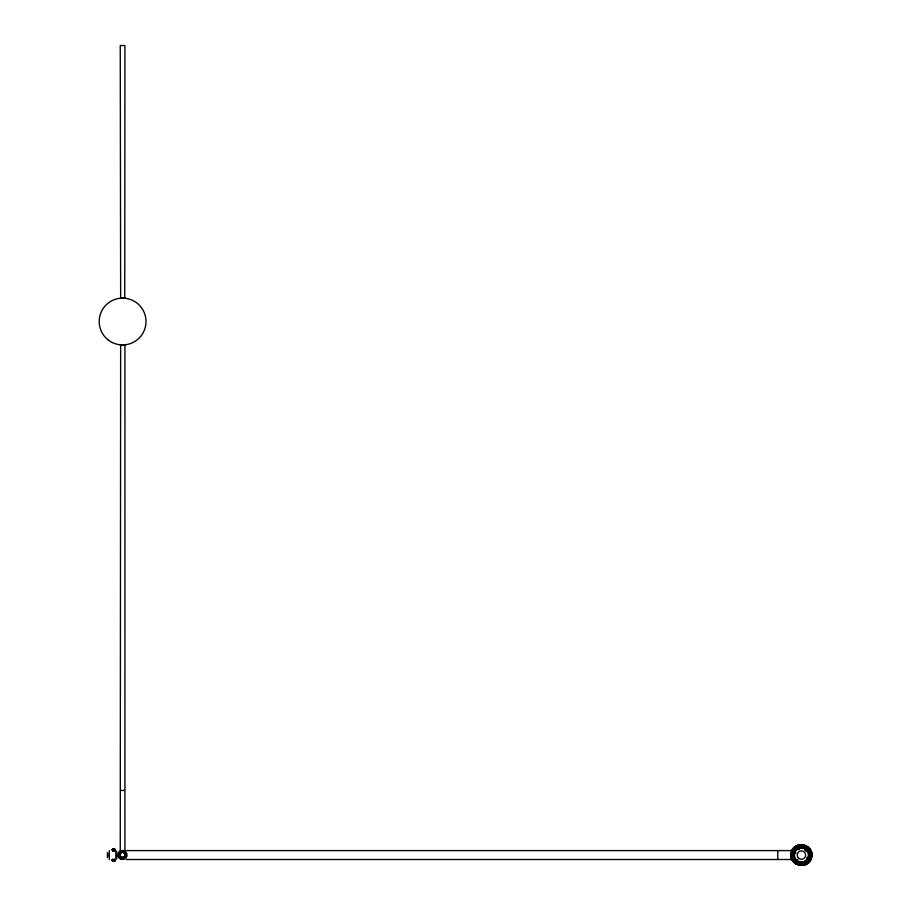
<?xml version="1.0" encoding="UTF-8"?>
<svg xmlns="http://www.w3.org/2000/svg" width="911" height="911" viewBox="0 0 911 911"><rect width="100%" height="100%" fill="white"/><g stroke="black" fill="none" stroke-linecap="round" stroke-linejoin="round"><path stroke-width="1.37" d="M122.598 851.99C129.863 856.841 120.867 848.335 119.66 854.165A2.129 1.435 89.8 0 0 119.671 855.919L120.89 857.593M118.703 852.867L119.079 852.297L118.145 855.327L119.125 857.855L118.134 855.042L119.125 852.24M119.762 853.903L122.416 851.99M118.601 853.06L119.079 852.297M120.172 853.186L120.298 853.026M124.226 856.716L123.885 857A2.198 2.038 -0.1 0 1 121.3 857L120.958 856.716M121.391 850.749C117.36 852.673 123.702 849.154 124.864 851.204A7.743 0.786 17.8 0 0 124.716 851.17M120.651 298.398L120.252 45.55L124.932 45.55L124.75 298.318M120.252 857.388L120.651 344.665M124.226 790.224L123.885 790.338A2.198 0.843 0 0 1 121.3 790.338L120.958 790.224M114.797 850.76L115.128 849.416L112.349 849.462L114.763 849.394L113.761 849.485M123.406 857.991L121.801 858.003M120.252 298.25L124.932 298.25M124.932 855.042L124.932 344.813L120.298 344.825M120.434 298.239L121.698 298.148M124.534 344.848L123.486 344.916M113.761 860.599L112.304 860.679L115.572 860.451L111.882 860.462L112.702 860.508M113.761 860.713L115.162 860.644L112.486 860.622M114.797 860.701L113.977 860.713M112.429 860.394L112.531 860.394M122.256 850.601L122.928 850.601M112.634 860.622L113.647 860.599M114.034 849.712C118.965 849.621 108.614 849.701 113.499 849.712M113.647 849.485L115.162 849.451L112.304 849.416L113.533 849.382L112.622 849.439L113.192 850.874L114.535 850.828L112.19 850.612L113.112 850.874M126.185 850.589L791.682 850.589M126.185 859.506L791.682 859.506M113.875 860.61L115.093 860.633L113.226 860.713M113.385 860.519L112.315 860.679L114.786 860.656M114.194 849.382L114.797 849.394M123.475 298.148L124.761 298.239M121.698 344.916L120.434 344.836M124.249 344.574L124.932 344.813M123.794 850.749L125.012 851.307M124.238 850.897L125.399 851.58M120.753 857.479L119.762 856.192L121.254 857.798M120.309 857.08L119.762 856.192M777.789 850.589L777.789 859.506M119.785 852.24L119.785 857.855M116.79 851.523L116.79 858.572M115.856 850.589L115.856 859.506M109.297 850.589L109.297 859.506M107.669 853.413L107.669 856.682M107.43 852.457L107.43 857.638M124.249 853.391A2.334 2.334 0 0 1 124.306 856.636A2.334 2.334 0 0 1 121.072 856.818A2.334 2.334 0 0 1 120.764 853.584M120.047 851.341A7.743 0.82 -17.2 0 1 120.184 851.238M811.041 857.467A9.93 9.93 0 0 1 810.619 858.754M810.152 859.756A9.93 9.93 0 0 1 805.984 863.867M804.982 864.311A9.93 9.93 0 0 1 803.684 864.721M798.765 864.63A9.93 9.93 0 0 1 792.399 859.255M791.91 857.991A9.93 9.93 0 0 1 791.602 856.67M791.659 853.129A9.93 9.93 0 0 1 792.183 851.341M792.65 850.339A9.93 9.93 0 0 1 796.59 846.353M797.82 845.784A9.93 9.93 0 0 1 799.63 845.271M803.16 845.271A9.93 9.93 0 0 1 806.907 846.774M809.754 849.656A9.93 9.93 0 0 1 811.018 852.548M811.211 853.425A9.93 9.93 0 0 1 811.28 856.135M807.032 857.342A6.081 6.081 0 0 1 806.554 858.287M797.785 859.938A6.081 6.081 0 0 1 797.102 859.346M795.531 853.47A6.081 6.081 0 0 1 795.827 852.616M798.56 849.667A6.081 6.081 0 0 1 799.539 849.257M804.641 849.895A6.081 6.081 0 0 1 806.303 851.432M791.101 853.618C788.653 866.817 810.471 869.846 811.712 856.477C814.161 843.279 792.342 840.249 791.101 853.618M791.374 852.286C787.332 865.029 808.376 870.825 811.439 857.809C815.47 845.055 794.438 839.27 791.374 852.286M112.19 859.483L115.128 859.483L112.224 859.472M111.871 849.633L111.951 849.621M108.352 340.099A23.401 23.401 0 0 0 145.794 324.589A23.401 23.401 0 0 0 113.636 299.913A23.401 23.401 0 0 0 108.352 340.099M121.061 857.695A3.052 3.052 0 0 0 125.65 855.042A3.052 3.052 0 0 0 121.061 852.4A3.052 3.052 0 0 0 121.061 857.695M120.366 858.914A4.464 4.464 0 0 0 127.05 855.042A4.464 4.464 0 0 0 120.366 851.181A4.464 4.464 0 0 0 120.366 858.914M796.806 862.888A9.099 9.099 0 0 0 810.494 855.11A9.099 9.099 0 0 0 796.909 847.139A9.099 9.099 0 0 0 796.806 862.888M797.273 861.533A7.687 7.687 0 0 0 809.082 855.383A7.687 7.687 0 0 0 797.854 848.221A7.687 7.687 0 0 0 797.273 861.533M796.134 864.015A10.408 10.408 0 0 0 811.803 855.122A10.408 10.408 0 0 0 796.26 846A10.408 10.408 0 0 0 796.134 864.015M796.704 863.047A9.281 9.281 0 0 0 810.688 855.11A9.281 9.281 0 0 0 796.818 846.979A9.281 9.281 0 0 0 796.704 863.047M797.74 861.032A7.015 7.015 0 0 0 808.421 855.224A7.015 7.015 0 0 0 798.047 848.881A7.015 7.015 0 0 0 797.74 861.032M799.061 858.549A4.213 4.213 0 0 0 805.609 855.327A4.213 4.213 0 0 0 799.539 851.273A4.213 4.213 0 0 0 799.061 858.549M797.421 861.385A7.493 7.493 0 0 0 808.888 855.327A7.493 7.493 0 0 0 797.911 848.426A7.493 7.493 0 0 0 797.421 861.385"/></g></svg>
